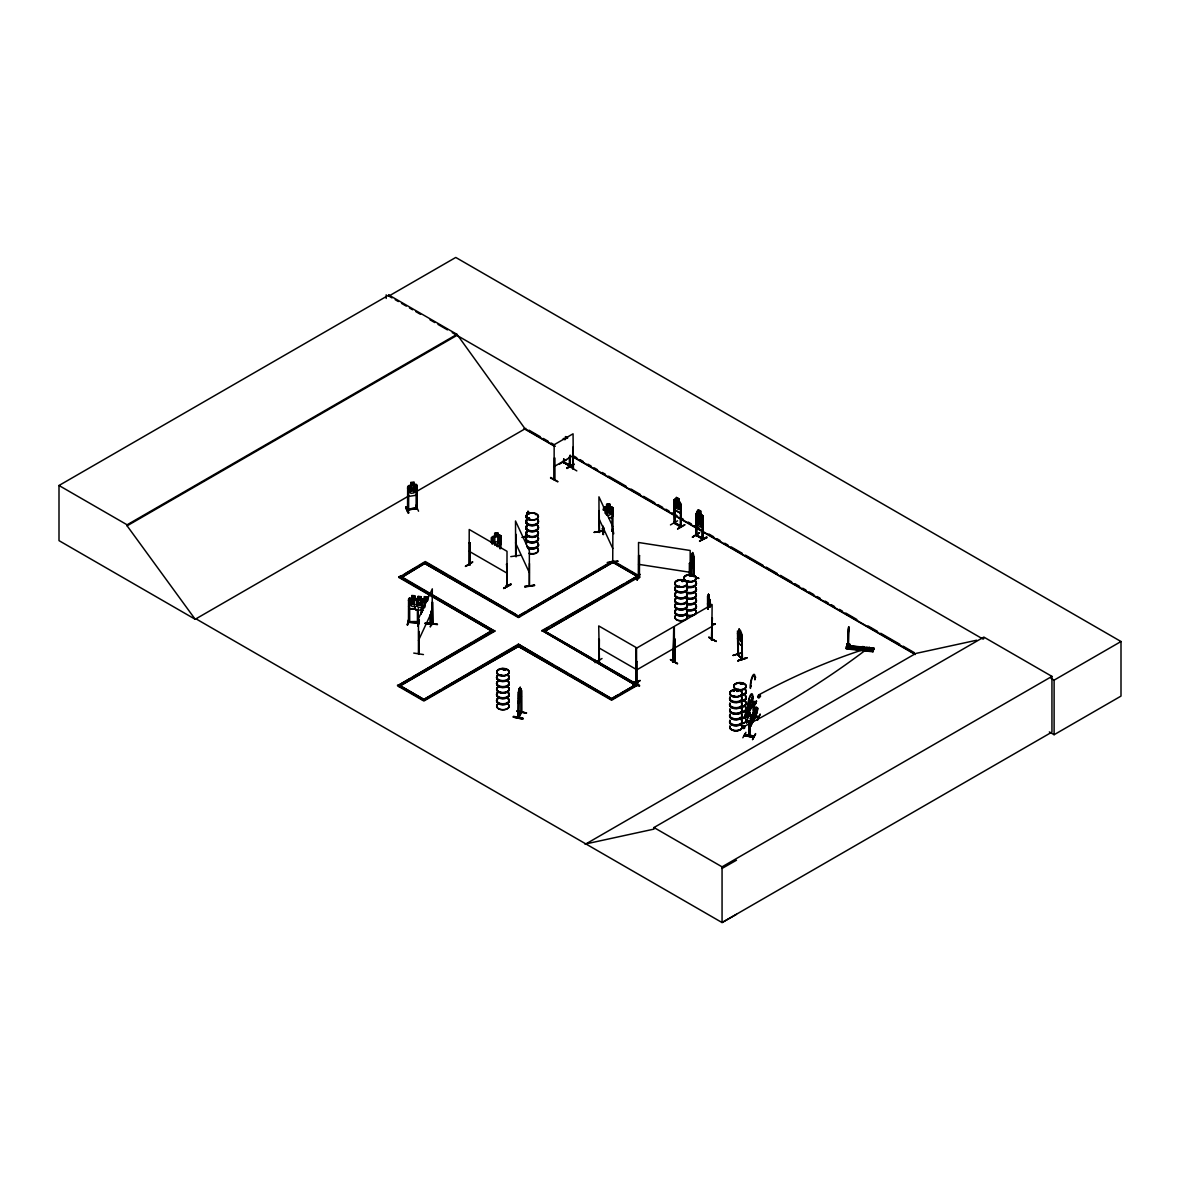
<?xml version="1.0" encoding="UTF-8"?>
<svg xmlns="http://www.w3.org/2000/svg" width="1180" height="1180" viewBox="0 0 1180 1180"><rect width="100%" height="100%" fill="white"/><g stroke="black" fill="none" stroke-linecap="round" stroke-linejoin="round"><path stroke-width="1.5" d="M849.984 645.799L849.984 644.369C845.809 644.192 847.092 645.357 848.287 644.457M848.066 644.663L848.435 644.959M847.992 636.787L848.228 647.171L848.538 627.111M848.833 626.934L847.904 635.681L848.435 647.201L848.759 626.831M749.034 710.98L748.061 710.581L748.99 706.554L747.855 710.434C746.527 709.814 746.158 712.573 747.633 711.437L746.734 715.301L747.855 711.555L748.99 711.245L752.117 704.962M846.65 647.068L846.798 645.032M848.45 644.782L847.269 644.575M756.011 702.69L756.483 701.082L755.495 703.663L756.218 701.038M756.1 702.601L755.495 703.663M748.666 722.426L749.507 720.892L749.034 735.597M749.241 720.847L748.71 736.202L749.034 721.57M753.504 702.852L754.492 702.572L754.226 713.31M846.798 644.56L847.181 643.838L846.709 644.634M748.562 722.411L749.905 721.88L749.639 722.602M497.798 536.723L494.789 537.092M497.916 535.631L499.332 536.384L499.332 541.399L497.753 543.788L494.789 544.246L493.196 542.343L493.196 537.328L494.789 536.192L491.47 537.505L491.514 542.992L491.573 537.52M501.087 543.39L500.999 536.015L500.895 548.582M848.435 629.058L848.656 627.421M418.399 653.691L419.106 652.481L419.106 653.381M418.443 652.938L418.841 653.868L419.033 631.477M432.721 624.058L432.308 602.11L432.396 624.559L432.264 623.158M413.738 653.086L423.443 654.561M863.568 648.484L861.621 647.953M518.079 701.392L518.418 703.516L521 699.283L521.368 696.097M695.802 583.775L695.669 584.365M748.681 716.186L758.283 717.809M748.828 715.832L758.43 717.588L748.828 715.464M848.302 633.218L848.14 636.345M749.374 722.676L749.477 736.335L749.831 722.13L748.902 721.467M753.666 737.352L744.093 735.656L753.799 737.058M513.3 717.057C522.268 716.157 530.026 721.319 513.3 717.086L522.74 718.974M513.477 716.334L522.917 718.31M513.462 716.747L522.902 718.709M873.23 650.932L846.517 647.776L846.252 648.882L872.935 651.788M847.019 646.537L873.864 648.956L848.833 646.433M846.945 643.808L846.901 647.082L847.255 645.49L873.923 648.174L871.209 647.864L870.265 650.711M872.92 651.832L873.185 650.74M873.657 649.546L873.923 648.454M758.224 695.625C758.888 693.117 762.324 696.923 759.419 696.864M550.5 477.959L557.771 481.838M550.662 477.428L557.786 481.499M751.94 706.26L752.56 704.947L747.442 714.711L752.648 705.699L751.837 698.221L752.648 699.356L753.283 696.584L752.87 697.351A8.422 2.05 -79.7 0 0 750.347 695.109A8.422 2.05 -79.7 0 0 747.84 706.628L747.781 707.484L752.604 697.616L752.56 703.265M751.896 706.068L752.353 705.242M751.114 717.47L750.436 718.827L755.362 708.959L755.687 709.755M756.734 713.443L750.436 726.113L750.362 725.272L755.687 716.29L750.878 726.01M848.243 648.469L873.126 651.242L846.458 648.277M847.196 645.991L847.181 643.838M847.24 645.681L846.399 648.44M873.171 650.932L846.517 647.776M873.672 649.546L848.774 646.788M873.908 648.646L849.025 645.873M748.636 705.168L748.017 707.882L747.442 706.687L752.56 697.675L747.442 707.425M527.976 518.345L528.684 517.976M528.847 518.094C526.9 518.109 531.398 518.625 528.847 518.241M535.351 514.377L536.31 514.701M536.31 514.377L535.764 514.082M408.678 598.998L409.622 598.009L408.575 598.953L408.472 622.14M409.43 600.591L408.531 600.517L409.43 600.591L409.386 622.155M408.575 606.151L409.578 608.909L415.714 609.337M414.976 606.653L411.938 606.417L410.316 604.13L410.316 599.115L411.938 598.349L411.85 595.502L415.109 595.767L414.976 598.599L416.614 599.617M411.85 598.186L411.953 595.605M409.578 608.909L408.693 606.092M408.634 619.279L407.218 625.061L409.062 619.249M409.062 618.954L407.705 624.987M408.442 621.58C410.906 621.993 420.744 620.547 417.454 623.114L417.41 610.119M418.354 599.72L417.219 598.614L409.608 598.083M421.157 600.015L422.204 599.071L427.558 599.661L427.573 596.903M417.263 622.48L418.31 622.081M417.705 625.902C419.52 612.14 420.11 625.223 417.705 625.444M417.794 625.828L419.151 620.09M424.431 599.248L422.882 600.178M427.676 599.573L427.691 596.829L424.417 596.638L424.417 599.322L424.535 596.667M425.243 622.966L430.98 623.202L425.198 623.173M429.992 614.824L429.992 623.866M432.19 621.255L430.272 626.964L432.19 621.27M521.044 712.086L521.796 711.57L518.05 717.72L517.976 694.209L519.053 688.81L518.374 717.794L518.802 716.467M521.722 690.566L521.413 712.882L521.265 688.884L521.545 712.853M521.737 712.425L518.492 717.691M741.453 645.372L742.043 643.174M741.601 658.13L742.117 659.502L742.043 636.02C738.842 621.27 746.63 656.803 738.001 641.345L737.603 638.174L737.943 641.404M418 599.115L418 596.431L421.26 596.697L421.127 599.529L423.296 599.706M423.399 610.399L415.729 609.824L414.858 606.992M751.896 698.236L752.648 698.427L752.221 697.528M752.176 697.69L752.324 706.304M750.436 718L756.38 706.982C760.717 709.077 751.542 722.573 753.637 719.874M750.878 718.738L755.687 709.018M522.268 537.446L526.9 536.295M754.433 711.791L753.637 717.086L754.433 716.983C755.849 716.009 759.625 704.135 756.587 709.15L756.262 708.413L750.436 718.827M632.008 681.907C647.112 692.439 635.4 679.562 632.008 681.922M632.332 681.657L639.53 685.757M670.742 659.487L677.497 663.396M501.382 674.96L501.367 674.857M501.603 675.624L500.836 675.24M501.825 675.329L501.102 675.373M503.373 670.004L505.173 669.621M504.288 670.24L503.654 669.473M679.341 586.283L678.928 586.652M679.901 586.357L678.972 586.563M681.598 580.84L683.368 581.017L682.129 581.666M687.97 581.342L688.781 581.017M688.264 581.003L688.53 580.973M690.521 576.032L691.495 575.25L692.291 576.209M691.495 575.25L692.041 576.017L690.802 576.165M734.683 696.067L734.108 696.569L734.86 696.259M734.447 696.274L734.004 696.171M738.061 689.754L738.813 689.651M737.471 691.303L737.367 690.3L737.161 691.303M740.347 684.017L741.837 683.574M740.996 684.341L741.35 683.486M733.163 655.534L742.058 652.835M753.637 701.997L753.474 711.053M753.681 702.218C754.831 701.186 752.191 704.534 753.504 701.938M846.399 646.684L849.113 646.994L846.399 646.684L846.326 648.336L873.112 651.286L873.923 648.174M849.984 644.369L847.196 644.295M849.91 645.726L849.04 648.631L849.113 646.994M861.592 646.802C859.704 654.369 860.913 643.528 864.291 647.378M864.291 647.097L863.347 649.944M869.409 647.953L866.695 647.363L865.751 650.21M744.211 735.42L753.828 737.131L744.255 735.406M516.162 556.562L515.852 534.201L516.176 556.518M599.115 532.46L598.939 496.824L612.774 526.649M599.543 531.561L598.865 531.089L599.366 531.856M612.73 561.739L612.981 507.621L609.824 506.854L609.824 504.17L606.564 504.406L606.564 507.149L605.045 508.241L605.045 513.256M702.13 525.41L696.716 522.209L695.949 519.171L696.657 522.253L702.13 525.41L702.926 523.094M702.926 528.433L702.041 530.69L696.51 527.578L695.787 517.297L696.613 516.707L698.221 517.622L697.115 517.976L697.115 522.991L698.295 525.808L700.492 527.047L701.672 525.557L700.566 516.25L698.147 514.981L698.221 517.799M749.315 712.233L750.2 703.28L750.156 709.578L746.232 716.865L746.571 709.033L749.315 704.18M752.766 720.774L752.663 714.446L753.74 711.835M407.72 493.889L408.693 496.411L416.156 495.246L417.115 492.355M416.156 495.246L417.248 492.414M499.951 546.134L496.913 546.443L500.01 546.134L501.028 543.302M608.172 510.025L605.458 508.123L607.508 511.043L606.122 513.094M613.099 507.636L613.099 514.864L611.904 517.519L608.909 517.814M613.099 514.864L611.977 517.607L608.88 517.666M416.23 507.725L416.26 508.816L416.894 507.592M608.113 510.025L610.916 507.739L608.851 510.97L611.019 514.008L608.202 511.589L605.871 514.421M425.936 602.42L427.735 600.502M432.676 624.014L432.647 602.154M427.676 622.716L437.5 624.323L427.779 622.834M432.087 624.441L432.308 588.85L418.472 618.659L418.443 653.823M638.616 555.559L639.501 555.692L638.616 555.559L638.439 577.61L639.501 577.168M639.737 574.218L637.067 580.191L639.693 574.218M638.616 576.828L639.516 576.681M689.4 563.421L690.271 563.553L689.4 563.421L689.312 575.884M670.461 524.908L677.556 520.808M692.439 537.151L699.519 532.755M405.654 507.282C407.897 505.232 411.009 521.634 405.654 507.282L408.25 512.843M408.693 512.754L406.053 507.179M465.672 566.415L472.782 561.946L465.348 566.297M559.497 464.138L566.606 459.684M418.472 640.489L432.308 610.679M603.157 534.54L602.508 528.316L603.201 534.496M603.629 534.452L602.479 528.316M506.913 586.386L507.017 551.311L469.212 529.481L469.153 564.615L470.068 563.952M470.171 564.851L470.097 542.977L469.212 542.756L470.097 542.977M563.657 462.722L562.949 461.469L563.996 461.778M506.294 586.032L507.326 585.428L506.412 586.106M569.409 465.186C575.221 467.236 553.612 456.955 569.291 465.318M599.189 660.992L598.393 660.313L599.189 660.771M635.548 681.819C637.716 681.701 634.309 682.586 636.359 683.028M635.548 682.615L636.861 683.427L636.802 661.552L635.917 661.788L636.802 661.552M691.79 557.093L692.586 552.535L692.66 555.397M691.849 554.541L692.395 553.435L691.849 555.426M691.495 575.575L690.949 576.076L690.728 559.822L691.76 554.379M691.067 558.288L693.309 553.995L693.619 575.988M691.126 560.913L690.551 575.737M693.368 576.489L693.619 555.972L693.958 576.047M693.707 576.548L693.958 556.031M691.052 569.085C697.616 548.464 690.979 575.309 690.772 566.961L691.156 569.099M695.418 578.053L698.781 578.244L695.418 577.595M674.311 522.135L674.739 522.696M681.214 526.118C664.502 517.268 684.666 528.36 680.55 525.734M674.901 501.471L674.016 501.249L674.193 522.888L681.303 526.959L680.565 504.745L681.037 527.135L681.037 503.654L678.633 501.412M695.905 535.322L703 539.408L703 515.94L696.716 511.545M696.938 534.835L695.905 534.525L696.598 534.982M702.897 539.422L702.454 538.242M702.321 538.272L702.277 539.083L702.277 517.165L703.162 517.4L702.277 517.165M752.663 697.778L751.837 698.781M754.094 702.277L754.138 703.059L754.094 701.377M750.377 712.735L747.545 718.369L749.934 712.735M755.761 703.708L756.483 701.082M753.43 716.098L753.179 702.985M760.082 714.062L757.678 720.125M757.221 719.992L760.186 714.475M742.84 737.766L745.922 732.338M745.273 714.195L749.212 706.953L748.43 712.248L745.244 716.85L746.365 714.903L746.689 717.101L749.212 712.145M745.347 716.865L746.365 710.611M745.436 715.95L745.775 713.738M746.527 721.378L747.53 720.066L746.793 722.676L747.53 720.066M746.527 722.632L747.264 720.007M749.639 736.246L749.905 721.88M755.628 734.034L752.619 739.55M752.486 739.595L755.51 733.606M416.142 599.764L415.095 599.499L413.443 601.741L410.758 599.057L412.794 602.287L410.67 605.325L413.501 602.936M675.299 660.402C673.323 661.7 675.771 659 675.211 661.302L675.211 639.383L674.326 639.619L675.211 639.383M712.44 639L711.673 639.604M863.465 648.646C862.565 645.224 860.25 650.682 863.465 648.425M519.082 688.84L520.262 687.04L520.232 689.872M519.274 688.987L519.938 687.911L519.274 689.887M518.345 692.719L521.014 688.515L520.262 689.725M518.713 695.404L518.772 717.322M518.345 703.369L521.029 699.327M526.486 712.941L517.047 710.994M518.418 716.54L521.044 712.307M750.731 717.47L750.436 726.025L750.731 724.668M554.113 479.832L554.158 444.713L573.067 433.798L573.303 469.035M603.083 531.546L604.19 531.472M613.025 531.103C610.237 531.738 613.63 528.227 612.951 531.089M741.925 658.617L737.456 654.384L742.073 659.443L741.955 637.053L742.427 659.399L737.456 653.646L738.282 653.956M738.282 654.753L737.957 633.041M416.348 508.772L417.13 508.418L407.528 510.114L407.69 486.617L410.861 485.172L409.416 486.455L409.416 491.455L410.994 493.358L413.959 492.901L415.552 490.511L415.552 485.496L413.959 484.847L414.047 482L410.861 482.487L410.891 485.231L410.861 482.487M417.219 507.813L407.439 509.126L408.516 508.949M503.388 669.724L504.185 669.281M505.128 670.181L505.276 669.916M682.232 581.194L681.494 580.973L683.028 581.43M691.259 575.353L691.834 575.486M740.804 683.589L741.63 684.12M736.409 690.787L737.205 690.359M742.176 684.105L740.406 683.928M738.09 691.156L737.515 690.359M418.841 653.794L418.694 631.418M518.743 716.614L518.448 716.924M407.823 486.706L408.752 485.585L416.127 484.42L417.248 485.201L417.115 508.624L417.027 486.603L416.142 486.735L416.142 508.772M554.762 479.818L554.718 457.928M573.377 469.065L573.067 447.058L572.993 468.858M526.767 513.226L528.094 513.905M526.87 513.197L527.401 514.097M609.839 504.244C604.116 501.854 609.042 508.787 604.337 507.238L603.29 508.27L604.381 507.326M749.212 704.268L750.303 703.295M673.028 661.405L673.81 660.948M673.942 661.198L673.972 662.01L673.736 639.958L673.028 662.201L673.987 661.951M712.086 638.808L711.732 640.179L712.13 604.514L674.326 626.344L674.355 661.375M675.167 661.272L674.488 661.626L674.562 639.752M711.407 639.973L712.13 617.789L711.85 640.106M604.234 531.103L603.187 530.749L604.19 530.926M603.187 531.546L604.234 531.678L604.19 530.675M612.037 530.13L612.951 530.292M612.037 509.096L612.981 509.229L612.037 509.096L612.037 530.926L613.04 530.852M741.542 634.56L737.5 631.005L737.869 654.841L737.854 632.495M414.844 599.912L415.832 599.027L423.369 599.558L424.49 600.664L424.387 607.862C426.85 603.836 421.201 595.62 425.375 603.349M516.117 556.503L515.896 555.234M408.619 621.329C410.891 621.609 407.159 620.68 408.516 622.406M528.537 518.61L529.437 518.581M529.525 518.964L528.994 517.976M563.096 438.857L565.427 439.417L565.427 436.556L567.742 437.898M681.037 510.881L680.167 513.123L674.709 509.981L673.987 499.686L676.317 500.069M674.06 499.76L674.842 499.214M753.474 702.528L754.433 702.631M754.079 703.088L753.976 713.384M503.949 669.945L504.907 669.916M738.901 689.504L738.754 689.268M738.769 689.548L738.193 689.784M638.513 576.577L639.501 576.725L544.806 631.212L639.339 575.958L612.951 560.721L518.418 615.975M569.837 466.734L576.814 470.894M696.613 516.707L702.926 521.221L700.566 518.949M696.51 527.578L702.056 530.528M569.615 456.69L569.999 466.336L570.014 455.377M566.725 467.9L573.775 463.784L567.078 468.49M566.754 468.283L574.129 464.433M465.643 566.415L472.384 562.182M507.267 564.438L506.382 564.217M506.309 585.428L507.267 585.442L506.412 585.31M510.763 583.879C488.948 597.154 526.221 576.017 503.698 588.437L510.807 584.292M598.644 660.181L599.071 661.523L598.717 639.177L599.189 661.567L599.366 639.545M602.021 658.514L595 662.644M635.843 683.663L635.887 660.653L636.212 683.751M673.397 662.304L673.972 640.091M711.673 640.165L712.381 617.922M709.15 637.377L716.29 641.433L708.856 637.495M633.055 685.02L640.047 680.476L633.35 685.197M632.996 684.592L640.047 680.506M674.326 661.449L675.299 661.198M196.057 618.866L195.29 619.323L59 540.632L59 485.496L388.869 295.044L456.97 334.353L525.071 428.812L555.308 446.276M388.869 295.044L388.869 296.062L455.76 257.447L1121 641.522L1121 696.097L1054.109 734.712L1049.33 731.939M59 485.496L127.101 524.805L456.97 334.353M736.497 914.323L722.057 922.554L195.969 618.822L195.187 619.264L127.101 525.823L456.97 335.371M195.187 619.264L409.003 495.821M416.953 491.234L525.837 428.37M554.158 466.543L573.067 455.627M398.884 576.755L493.402 632.008L398.884 577.433L425.272 561.518L519.79 616.771M398.884 577.433L400.256 575.958L494.789 631.212L398.884 686.583L494.789 630.533M404.991 573.908L416.009 567.536M419.166 565.722L423.886 562.993L518.418 617.568L614.323 561.518L518.418 616.889L423.886 562.993M674.724 499.155L680.226 502.238M673.987 499.686L674.739 523.492L674.901 508.757M678.559 498.771L676.391 497.518L676.465 500.158L675.226 500.423L675.226 505.438L676.391 508.255L678.559 509.509L679.724 508.034L678.721 498.683L678.721 501.367M673.987 506.884L674.709 509.981M681.214 505.114L680.329 504.893M696.023 535.425L696.76 511.397C699.888 515.35 697.587 505.232 698.354 512.489L697.188 512.71L697.188 517.725L698.354 520.542L700.522 521.796L701.687 520.321L700.522 511.058M397.498 685.108L423.886 700.345L518.418 646.448L423.886 701.023L397.498 685.787L492.031 630.533L474.699 641.212M399.076 684.872L410.109 678.515M413.251 676.686L471.543 643.041M519.997 615.075L524.716 612.346M527.873 610.517L612.951 561.4L614.323 562.196M696.613 513.905L695.979 513.536L696.687 535.779L696.288 534.393M700.596 511.014L700.596 513.698L703 515.94M677.615 528.655L684.754 524.628M684.769 524.982L677.615 529.112M692.483 537.298L699.578 532.755L692.483 536.841M696.569 535.735L696.864 526.501M612.951 699.43L518.418 644.177L422.514 700.227M542.048 630.533L636.581 685.787L542.048 630.533L637.952 575.84M424.092 699.312L439.845 690.226M442.987 688.397L517.047 645.652L611.565 700.227L637.952 684.99L543.434 630.415M542.048 631.212L548.154 627.686M551.311 625.872L562.329 619.5M565.486 617.686L623.778 584.026M626.934 582.212L636.389 576.755M702.203 538.965L702.528 527.947M703.236 538.478L696.687 535.204L703 538.626M699.578 540.942L707.056 537.505L699.622 541M699.578 541.384L706.658 536.841M635.917 670.343L673.736 648.513M674.326 648.174L712.13 626.344M613.143 697.734L617.878 695.005M621.019 693.176L633.63 685.904M517.047 645.652L611.565 699.548L637.952 684.312M585.103 844.379L915.754 653.469L976.671 640.224M585.87 843.921L653.971 829.112L653.971 827.534L983.84 637.082L1051.94 676.391L1051.94 732.101L722.057 922.554L722.057 866.843L1051.94 676.391M983.84 638.66L983.073 639.118L452.22 332.627M1050.952 678.308L1054.109 680.137L1121 641.522M722.057 868.436L736.497 860.205M750.775 726.172L750.819 718.015M408.575 622.155L418.31 622.922M418.251 608.57L418.354 623.129L408.531 622.347M430.833 611.447L430.715 624.235L430.877 611.255M430.862 624.235L425.198 623.733M863.317 648.558L861.548 648.499M418.103 596.52L418.089 599.278L416.481 599.971L416.481 604.986L418.103 607.272L421.142 607.523L422.779 605.502L422.779 600.502L421.142 599.47M674.812 661.066L674.96 639.236M598.762 661.007L599.44 661.42L598.717 625.916L636.522 647.746L636.625 683.205M528.507 518.138L527.976 518.625M529.481 518.846L528.36 519.053M638.616 576.592L639.413 576.681M638.616 577.389L639.59 577.536M691.746 576.224L691.038 576.15M500.984 675.108L501.839 675.196M732.942 655.357L741.866 652.658M739.093 629.014L740.598 630.71L741.202 635.194L740.45 641.507L738.297 636.949L739.093 629.014L739.152 631.846M407.631 509.052L407.439 509.908L416.909 508.418M407.631 509.849L408.604 509.937L408.501 488.122L407.543 488.063L408.501 488.122M417.174 507.872L416.348 507.975M756.38 712.41L755.51 712.646L756.41 708.782L755.288 712.528L754.109 712.941L755.067 713.502L754.109 717.588L756.424 712.469M554.438 479.95L554.467 457.781M529.26 512.99L527.991 511.235L528.035 514.067M526.723 520.336L526.826 513.108L526.752 536.62A6.254 3.614 0 0 0 532.15 541.974A6.254 3.614 0 0 0 537.578 536.561M526.929 535.986L522.106 537.239L526.723 536.118M501.603 692.793L500.954 692.719A6.269 3.614 0 0 1 497.621 687.394M736.659 690.669L737.648 691.038M637.156 579.823L639.737 574.675M604.057 531.457L603.172 531.782L603.29 530.675M604.19 531.723L604.086 527.844M564.261 439.639L565.427 439.417L563.76 438.37M749.934 712.691L747.53 717.912M563.199 462.118L563.199 461.321L563.524 462.678M569.542 464.935L569.866 466.292M703.236 539.186L696.215 535.174L696.23 513.389M599.175 510.601L599.543 532.431M492.208 538.832C490.836 538.36 493.638 541.561 492.208 544.29M499.922 537.608C501.648 536.369 498.417 546.178 499.922 548.523M603.909 530.617L594.101 532.269L603.777 530.735M594.204 532.475L603.895 530.926M510.778 556.621L520.483 555.234M515.675 556.532L515.513 520.985L529.348 550.809L529.378 585.959L529.451 563.509M617.848 561.031C603.216 563.524 604.027 562.668 617.951 561.326M524.731 586.283L534.525 585.428L524.864 586.991M524.731 586.681L534.393 585.088M414.077 484.744L416.127 484.42M407.528 509.318L416.171 508.005M418.546 511.22L415.876 505.261M494.656 536.059L494.656 533.375L497.857 532.947L497.724 535.676L499.966 535.307L492.562 536.531M494.686 533.434L497.827 532.873L497.813 546.473M494.789 542.107L497.753 541.635M708.501 596.977L708.501 594.292L709.652 600.679L709.224 606.918L708 602.139M707.543 596.121L707.631 608.615M709.254 596.151L708.398 594.307M708.207 598.157L708.207 609.072M710.095 601.608L709.903 600L709.947 606.314M710.522 603.128L710.522 606.771M711.983 624.338L715.227 623.881L712.13 625.105M711.983 624.795L715.242 624.264M407.675 510.114L407.764 509.347M604.352 507.312L611.933 506.707M603.187 509.716L604.13 509.849L603.231 509.908M606.682 515.291L609.721 515.085L611.358 512.813L611.358 507.798L609.721 507.017L609.721 504.273M612.037 530.926L612.981 531.059M612.597 528.021L613.748 533.744M562.963 461.542L563.745 461.926M563.273 462.162L570.353 466.159L570.264 455.229M469.935 564.188L469.124 563.775M469.463 564.438L469.463 542.608M504.273 670.314L503.432 669.916M692.557 555.382L693.014 560.367L691.687 565.131L691.229 563.893M408.295 509.745L408.413 487.93M520.129 689.858L520.129 697.911L519.082 699.578L518.536 698.324M603.349 531.767L603.187 526.088M743.489 726.836C739.55 728.488 747.471 729.609 743.489 726.836A1293.841 737.279 9.3 0 0 869.409 647.171M424.52 596.726L427.558 596.977M422.189 599.145L424.535 599.351M414.976 599.484L411.938 599.248L411.938 604.263L414.976 604.499M427.558 600.546L424.52 600.31L426.01 602.434M409.681 608.762L415.67 609.234M425.243 623.542L430.98 623.999M418.089 596.593L421.142 596.785M418.089 599.278C412.189 597.316 414.387 606.55 415.729 609.824M737.043 691.495L738.208 690.757L736.895 690.92M848.435 629.442L848.435 632.392M638.528 564.32L690.182 572.315M429.963 623.335L429.83 624.102M691.657 557.049L691.288 575.973M695.448 577.89L698.678 578.451M747.442 713.974L747.781 714.77M749.315 714.947L758.917 716.658M749.182 715.139L758.799 716.835M745.347 714.18L745.244 716.85M755.687 717.027L755.362 716.231M750.657 718.443L750.628 725.375M744.595 734.329L754.315 736.217M744.61 734.639L754.197 736.379M518.05 701.466L518.315 703.501M526.501 712.971L516.87 711.334M526.339 713.163L516.899 711.201M638.616 577.625L638.528 542.49L690.182 550.485L690.182 576.017M563.022 462.309L570.014 466.292M708.767 637.156L716.29 641.448M388.869 296.062L392.04 297.891M395.212 299.72L398.383 301.549M401.539 303.378L406.289 306.122M409.46 307.951L412.631 309.78M415.803 311.608L420.552 314.352M430.051 319.839L434.8 322.582M437.972 324.411L447.471 329.884M698.265 509.672L700.669 510.97M678.721 498.683L676.317 497.385L676.391 500.202M567.211 438.208L565.81 437.411L565.81 438.296M674.842 509.878L680.182 512.961M529.024 430.199L540.16 436.63M543.346 438.473L548.125 441.231M551.296 443.061L554.482 444.904M573.583 455.923L576.769 457.766M579.955 459.61L583.126 461.439M587.905 464.197L591.091 466.041M594.278 467.87L597.449 469.714M602.228 472.472L605.414 474.301M608.6 476.145L626.108 486.249M630.872 489.007L640.43 494.523M643.601 496.352L654.753 502.783M657.924 504.627L662.703 507.385M665.889 509.214L669.075 511.058M672.261 512.902L677.025 515.645M680.211 517.489L683.397 519.333M688.161 522.076L691.347 523.92M694.533 525.764L699.312 528.522M708.856 534.024L713.635 536.782M716.821 538.626L719.992 540.455M724.771 543.213L727.957 545.057M731.143 546.886L742.279 553.317M745.465 555.161L762.973 565.264M766.144 567.108L777.296 573.539M780.467 575.368L791.618 581.814M794.789 583.643L799.568 586.401M802.754 588.245L805.94 590.074M809.126 591.918L813.89 594.676M817.076 596.505L820.262 598.349M825.027 601.107L828.213 602.936M831.399 604.779L834.585 606.609M839.363 609.367L842.535 611.211M845.721 613.04L856.857 619.485M868.008 625.916L877.551 631.418M880.737 633.262L899.838 644.28M903.01 646.124L914.161 652.555M572.802 456.38L914.972 653.927M524.023 428.665L554.364 446.188M573.524 457.25L915.208 654.517M674.06 523.138L680.949 527.135L680.359 525.985M615.901 563.111L628.512 570.383M631.654 572.197L636.389 574.925M469.212 551.311L507.017 573.141M598.717 647.746L636.522 669.576M426.85 563.111L445.745 574.026M448.901 575.84L459.935 582.212M463.076 584.026L507.194 609.5M510.35 611.314L515.07 614.043M544.998 631.33L590.693 657.702M593.85 659.532L637.952 684.99M403.413 578.451L494.789 631.212M553.081 664.871L518.418 644.177M556.237 666.685L567.255 673.057M570.412 674.872L611.373 698.531M653.971 827.534L722.057 866.843M401.834 686.701L423.886 699.43L400.256 685.787M499.907 535.307L501.087 536.074L499.833 535.337M563.922 462.442L563.922 458.887M680.255 526.752L680.565 504.745M674.016 523.168L673.942 522.239M563.878 462.472L563.671 459.035M507.238 586.209L506.618 564.07M417.219 598.614L418.369 599.661M739.3 629.928L740.199 631.831L739.3 630.813M737.471 633.542L741.999 638.601M693.575 554.482L692.586 555.22L692.69 552.565M528.035 511.382L529.215 513.02M526.192 542.52L526.383 543.139M741.601 659.06L742.382 658.484M674.975 522.475L674.975 523.345M534.525 585.472L534.378 584.705M708.575 595.222L709.077 597.213L708.575 596.106M709.888 600.074L707.823 595.753L707.867 609.131M598.939 518.654L612.774 548.479M515.513 542.815L529.348 572.639M417.027 486.603L416.142 486.735M673.028 662.201L673.736 626.683L635.917 648.513L636.094 683.795M1054.109 680.137L1054.109 734.712M868.451 650.505L869.409 647.673A786.293 462.103 -59.1 0 0 758.578 694.976M758.755 716.968L749.167 715.287M754.492 702.351L754.433 711.216M754.182 736.069L744.61 734.329M753.828 701.318L753.769 702.897M749.507 720.892L749.507 721.806M746.793 721.423L746.793 722.676M738.267 642.053L738.311 654.841M710.183 601.579L710.183 606.815M708.501 594.292L707.971 608.57M702.926 515.94L702.926 539.378M691.465 560.972L691.465 575.53M690.271 563.553L690.271 575.825M674.665 501.618L674.665 523.448M639.501 555.692L639.427 577.772L639.295 576.932M635.194 684.99L611.565 698.634M569.365 456.822L569.365 466.012M521.029 711.953L521.044 712.882M500.025 537.8L500.025 548.715M494.789 533.508L494.789 545.308M469.861 543.11L469.935 564.984M437.352 624.633L427.647 623.173M422.057 608.733L422.057 612.361M422.012 608.924L422.012 612.568M421.157 608.659L421.113 614.308M409.475 600.384L409.534 622.435M407.793 486.647L407.823 493.86M386.199 294.838L386.199 298.452M127.101 524.805L127.101 525.823M695.595 588.392A6.239 3.599 0 0 1 694.297 592.714A6.239 3.599 0 0 1 686.731 593.098M695.684 588.009A6.343 3.658 0 0 1 694.356 592.404A6.343 3.658 0 0 1 686.672 592.803M695.595 593.452A6.239 3.599 0 0 1 694.297 597.773A6.239 3.599 0 0 1 686.731 598.157M695.595 593.083A6.224 3.599 0 0 1 694.283 597.404A6.224 3.599 0 0 1 686.731 597.788M695.684 581.991A6.343 3.658 0 0 1 694.356 586.386A6.343 3.658 0 0 1 686.672 586.77A6.343 3.658 0 0 1 680.742 592.257A6.343 3.658 0 0 1 675.653 586.637M695.595 587.375A6.239 3.599 0 0 1 694.297 591.696A6.239 3.599 0 0 1 686.731 592.095M695.595 582.36A6.239 3.599 0 0 1 694.297 586.681A6.239 3.599 0 0 1 686.731 587.08M695.684 587.699A6.343 3.658 0 0 1 694.356 592.095A6.343 3.658 0 0 1 686.672 592.493A6.239 3.599 0 0 1 680.757 597.876A6.239 3.599 0 0 1 675.742 592.345M695.684 581.681A6.343 3.658 0 0 1 694.356 586.077A6.343 3.658 0 0 1 686.672 586.46A6.239 3.599 0 0 1 680.757 591.859A6.239 3.599 0 0 1 675.742 586.327M695.595 581.356A6.239 3.599 0 0 1 694.297 585.678A6.239 3.599 0 0 1 686.731 586.062M695.595 605.561A6.239 3.599 0 0 1 694.297 609.883A6.239 3.599 0 0 1 686.731 610.267M695.684 605.178A6.343 3.658 0 0 1 694.356 609.573A6.343 3.658 0 0 1 686.672 609.972M695.625 610.385A6.269 3.614 0 0 1 694.312 614.721A6.269 3.614 0 0 1 686.716 615.119M695.595 610.252A6.224 3.599 0 0 1 694.283 614.574A6.224 3.599 0 0 1 686.731 614.957M695.581 593.997A6.21 3.584 0 0 1 694.283 598.304A6.21 3.584 0 0 1 686.745 598.688M695.595 610.621A6.239 3.599 0 0 1 694.297 614.942A6.239 3.599 0 0 1 686.731 615.326M695.625 593.688A6.269 3.614 0 0 1 694.312 598.024A6.269 3.614 0 0 1 686.716 598.408M695.684 599.16A6.343 3.658 0 0 1 694.356 603.555A6.343 3.658 0 0 1 686.672 603.939A6.343 3.658 0 0 1 680.742 609.426A6.343 3.658 0 0 1 675.653 603.806M695.595 604.544A6.239 3.599 0 0 1 694.297 608.865A6.239 3.599 0 0 1 686.731 609.264M695.595 599.529A6.239 3.599 0 0 1 694.297 603.85A6.239 3.599 0 0 1 686.731 604.249M695.684 604.868A6.343 3.658 0 0 1 694.356 609.264A6.343 3.658 0 0 1 686.672 609.662A6.239 3.599 0 0 1 680.757 615.046A6.239 3.599 0 0 1 675.742 609.514M695.684 598.85A6.343 3.658 0 0 1 694.356 603.246A6.343 3.658 0 0 1 686.672 603.629M695.595 598.525A6.239 3.599 0 0 1 694.297 602.847A6.239 3.599 0 0 1 686.731 603.231M686.539 593.614A6.239 3.599 0 0 1 680.757 598.894A6.239 3.599 0 0 1 675.742 593.363M686.627 593.245A6.343 3.658 0 0 1 680.742 598.599A6.343 3.658 0 0 1 675.653 592.98M686.539 598.717A6.224 3.599 0 0 1 680.757 603.968A6.224 3.599 0 0 1 675.757 598.452M686.568 598.452A6.269 3.614 0 0 1 680.757 603.732A6.269 3.614 0 0 1 675.727 598.186M686.627 587.227A6.343 3.658 0 0 1 680.742 592.567A6.343 3.658 0 0 1 675.653 586.962M686.539 587.596A6.239 3.599 0 0 1 680.757 592.861A6.239 3.599 0 0 1 675.742 587.33M686.627 592.935A6.343 3.658 0 0 1 680.742 598.29A6.343 3.658 0 0 1 675.653 592.67M686.539 610.783A6.239 3.599 0 0 1 680.757 616.063A6.239 3.599 0 0 1 675.742 610.532M686.627 610.414A6.343 3.658 0 0 1 680.742 615.768A6.343 3.658 0 0 1 675.653 610.149M686.568 615.621A6.269 3.614 0 0 1 680.757 620.901A6.269 3.614 0 0 1 675.727 615.355M686.539 615.488A6.224 3.599 0 0 1 680.757 620.739A6.224 3.599 0 0 1 675.757 615.223M686.524 599.219A6.21 3.584 0 0 1 680.757 604.47A6.21 3.584 0 0 1 675.771 598.968M686.568 598.894A6.269 3.614 0 0 1 680.757 604.175A6.269 3.614 0 0 1 675.727 598.629M686.627 604.396A6.343 3.658 0 0 1 680.742 609.736A6.343 3.658 0 0 1 675.653 604.116M686.539 604.765A6.239 3.599 0 0 1 680.757 610.03A6.239 3.599 0 0 1 675.742 604.499M686.627 610.104A6.343 3.658 0 0 1 680.742 615.459A6.343 3.658 0 0 1 675.653 609.839M686.539 603.762A6.239 3.599 0 0 1 680.757 609.028A6.239 3.599 0 0 1 675.742 603.496M508.447 682.365A6.239 3.599 0 0 1 502.65 687.645A6.239 3.599 0 0 1 497.636 682.114M507.577 681.214A6.343 3.658 0 0 1 507.592 686.155A6.343 3.658 0 0 1 499.066 686.598A6.343 3.658 0 0 1 497.562 681.73M507.518 686.686A6.269 3.614 0 0 1 507.533 691.583A6.269 3.614 0 0 1 499.111 692.011A6.269 3.614 0 0 1 497.621 687.202M507.518 686.421A6.269 3.614 0 0 1 507.533 691.318A6.269 3.614 0 0 1 499.111 691.746A6.269 3.614 0 0 1 497.621 686.937M507.577 675.181A6.343 3.658 0 0 1 507.592 680.137A6.343 3.658 0 0 1 499.066 680.58A6.343 3.658 0 0 1 497.562 675.698M508.447 681.362A6.239 3.599 0 0 1 502.65 686.627A6.239 3.599 0 0 1 497.636 681.096M508.447 676.347A6.239 3.599 0 0 1 502.65 681.612A6.239 3.599 0 0 1 497.636 676.081M507.577 680.904A6.343 3.658 0 0 1 507.592 685.846A6.343 3.658 0 0 1 499.066 686.288A6.343 3.658 0 0 1 497.562 681.421M507.577 674.872A6.343 3.658 0 0 1 507.592 679.827A6.343 3.658 0 0 1 499.066 680.27A6.343 3.658 0 0 1 497.562 675.388M508.447 675.344A6.239 3.599 0 0 1 502.65 680.609A6.239 3.599 0 0 1 497.636 675.078M508.447 699.534A6.239 3.599 0 0 1 502.65 704.814A6.239 3.599 0 0 1 497.636 699.283M507.577 698.383A6.343 3.658 0 0 1 507.592 703.324A6.343 3.658 0 0 1 499.066 703.767A6.343 3.658 0 0 1 497.562 698.899M507.503 703.826A6.224 3.599 0 0 1 507.518 708.678A6.224 3.599 0 0 1 499.125 709.106A6.224 3.599 0 0 1 497.65 704.327M507.518 703.605A6.269 3.614 0 0 1 507.533 708.501A6.269 3.614 0 0 1 499.111 708.929A6.269 3.614 0 0 1 497.621 704.121M509.126 689.784A6.21 3.584 0 0 1 501.058 693.058A6.21 3.584 0 0 1 497.665 687.719M508.418 687.97A6.21 3.584 0 0 1 508.978 688.855M509.17 689.474A6.269 3.614 0 0 1 501.043 692.778M507.518 686.878A6.269 3.614 0 0 1 509.023 688.545M507.577 692.35A6.343 3.658 0 0 1 507.592 697.306A6.343 3.658 0 0 1 499.066 697.749A6.343 3.658 0 0 1 497.562 692.867M508.447 698.531A6.239 3.599 0 0 1 502.65 703.796A6.239 3.599 0 0 1 497.636 698.265M508.447 693.516A6.239 3.599 0 0 1 502.65 698.781A6.239 3.599 0 0 1 497.636 693.25M507.577 698.073A6.343 3.658 0 0 1 507.592 703.014A6.343 3.658 0 0 1 499.066 703.457A6.343 3.658 0 0 1 497.562 698.59M507.577 692.041A6.343 3.658 0 0 1 507.592 696.997A6.343 3.658 0 0 1 499.066 697.439A6.343 3.658 0 0 1 497.562 692.557M508.447 692.513A6.239 3.599 0 0 1 502.65 697.778A6.239 3.599 0 0 1 497.636 692.247M537.652 526.044A6.343 3.658 0 0 1 532.15 531.546A6.343 3.658 0 0 1 526.663 526.044M537.578 526.428A6.254 3.614 0 0 1 532.15 531.841A6.254 3.614 0 0 1 526.737 526.428M537.549 531.148A6.224 3.599 0 0 1 532.15 536.546A6.224 3.599 0 0 1 526.767 531.148M537.578 531.472A6.269 3.614 0 0 1 532.15 536.9A6.269 3.614 0 0 1 526.723 531.472M537.652 520.026A6.343 3.658 0 0 1 532.15 525.513A6.343 3.658 0 0 1 526.663 520.026M537.578 525.41A6.254 3.614 0 0 1 532.15 530.838A6.254 3.614 0 0 1 526.737 525.41M537.578 520.409A6.254 3.614 0 0 1 532.15 525.823A6.254 3.614 0 0 1 526.737 520.409M537.652 525.734A6.343 3.658 0 0 1 532.15 531.236A6.343 3.658 0 0 1 526.663 525.734M537.652 519.716A6.343 3.658 0 0 1 532.15 525.203A6.343 3.658 0 0 1 526.663 519.716M537.578 519.392A6.254 3.614 0 0 1 532.15 524.805A6.254 3.614 0 0 1 526.737 519.392M537.549 532.047A6.224 3.599 0 0 1 532.15 537.431A6.224 3.599 0 0 1 526.767 532.047M537.578 531.708A6.269 3.614 0 0 1 532.15 537.121A6.269 3.614 0 0 1 526.723 531.708M537.652 537.195A6.343 3.658 0 0 1 532.15 542.682A6.343 3.658 0 0 1 526.663 537.195M537.564 542.594A6.239 3.599 0 0 1 535.278 547.505A6.239 3.599 0 0 1 526.752 546.192M526.133 543.464A6.239 3.599 0 0 1 526.752 542.594M537.564 537.578A6.239 3.599 0 0 1 532.15 542.977A6.239 3.599 0 0 1 526.752 537.578M537.652 542.903A6.343 3.658 0 0 1 535.322 547.918A6.343 3.658 0 0 1 526.663 546.576M526.029 543.788A6.343 3.658 0 0 1 526.663 542.903M537.652 536.885A6.343 3.658 0 0 1 532.15 542.372A6.343 3.658 0 0 1 526.663 536.885M537.578 543.597A6.254 3.614 0 0 1 535.956 548.272A6.254 3.614 0 0 1 527.726 547.948M537.534 548.317A6.21 3.584 0 0 1 536.546 552.638A6.21 3.584 0 0 1 529.053 553.214M537.652 543.213A6.343 3.658 0 0 1 536.015 547.962A6.343 3.658 0 0 1 527.667 547.638M537.549 548.656A6.224 3.599 0 0 1 536.561 552.992A6.224 3.599 0 0 1 529.038 553.567M748.209 705.935A7.036 1.711 -79.7 0 1 750.318 696.318A7.036 1.711 -79.7 0 1 752.412 698.191M741.468 703.442A6.239 3.599 0 0 1 736.482 708.708A6.239 3.599 0 0 1 729.977 704.032M741.556 703.074A6.343 3.658 0 0 1 736.497 708.413A6.343 3.658 0 0 1 729.874 703.663M741.483 708.266A6.269 3.614 0 0 1 736.482 713.546A6.269 3.614 0 0 1 729.948 708.87M741.438 708.148A6.21 3.584 0 0 1 737.294 713.325A6.21 3.584 0 0 1 729.727 709.667M741.556 697.041A6.343 3.658 0 0 1 736.497 702.38A6.343 3.658 0 0 1 729.874 697.646M741.468 702.439A6.239 3.599 0 0 1 736.482 707.69A6.239 3.599 0 0 1 729.977 703.029M741.468 697.409A6.254 3.614 0 0 1 736.482 702.69A6.254 3.614 0 0 1 729.963 698.014M741.556 702.749A6.343 3.658 0 0 1 736.497 708.103A6.343 3.658 0 0 1 729.874 703.354M741.556 696.731A6.343 3.658 0 0 1 736.497 702.071A6.343 3.658 0 0 1 729.874 697.336M741.468 696.407A6.239 3.599 0 0 1 736.482 701.672A6.239 3.599 0 0 1 729.977 696.997M741.468 720.611A6.239 3.599 0 0 1 736.482 725.877A6.239 3.599 0 0 1 729.977 721.201M741.556 720.243A6.343 3.658 0 0 1 736.497 725.582A6.343 3.658 0 0 1 729.874 720.832M741.483 725.435A6.269 3.614 0 0 1 736.482 730.715A6.269 3.614 0 0 1 729.948 726.039M741.438 725.317A6.21 3.584 0 0 1 737.294 730.494A6.21 3.584 0 0 1 729.727 726.836M741.438 709.047A6.21 3.584 0 0 1 737.294 714.21A6.21 3.584 0 0 1 729.727 710.567M741.453 725.656A6.224 3.599 0 0 1 736.482 730.907A6.224 3.599 0 0 1 729.992 726.246M741.483 708.738A6.269 3.614 0 0 1 736.482 714.018A6.269 3.614 0 0 1 729.948 709.327M741.556 714.21A6.343 3.658 0 0 1 736.497 719.549A6.343 3.658 0 0 1 729.874 714.815M741.468 719.608A6.239 3.599 0 0 1 736.482 724.859A6.239 3.599 0 0 1 729.977 720.198M741.468 714.578A6.254 3.614 0 0 1 736.482 719.859A6.254 3.614 0 0 1 729.963 715.183M741.556 719.918A6.343 3.658 0 0 1 736.497 725.272A6.343 3.658 0 0 1 729.874 720.523M741.556 713.9A6.343 3.658 0 0 1 736.497 719.24A6.343 3.658 0 0 1 729.874 714.505M741.468 713.576A6.239 3.599 0 0 1 736.482 718.841A6.239 3.599 0 0 1 729.977 714.166M745.436 696.525A6.239 3.599 0 0 1 741.276 701.702M745.524 696.141A6.343 3.658 0 0 1 741.291 701.422M745.465 701.613A6.269 3.614 0 0 1 741.276 706.82M745.465 701.363A6.269 3.614 0 0 1 741.276 706.569M745.524 690.123A6.343 3.658 0 0 1 741.291 695.389M733.857 690.728A6.343 3.658 0 0 1 734.565 689.858M745.436 695.507A6.239 3.599 0 0 1 741.276 700.699M745.436 690.492A6.239 3.599 0 0 1 741.276 695.684M733.96 691.097A6.239 3.599 0 0 1 734.639 690.241M745.524 695.831A6.343 3.658 0 0 1 741.291 701.112M745.524 689.813A6.343 3.658 0 0 1 741.291 695.079M733.577 691.362A6.343 3.658 0 0 1 734.565 689.548M745.436 689.489A6.239 3.599 0 0 1 741.276 694.681M733.68 691.008A6.239 3.599 0 0 1 734.639 689.223M745.863 716.437A6.239 3.599 0 0 1 741.276 718.871M745.465 718.738A6.269 3.614 0 0 1 741.276 723.945M745.465 718.532A6.269 3.614 0 0 1 741.276 723.738M745.421 702.13A6.21 3.584 0 0 1 741.261 707.292M745.465 701.805A6.269 3.614 0 0 1 741.276 707.012M745.524 707.292A6.343 3.658 0 0 1 741.291 712.558M745.863 715.434A6.239 3.599 0 0 1 741.276 717.868M745.436 707.661A6.239 3.599 0 0 1 741.276 712.853M745.967 715.803A6.343 3.658 0 0 1 741.291 718.281M745.524 706.982A6.343 3.658 0 0 1 741.291 712.248M745.436 706.658A6.239 3.599 0 0 1 741.276 711.85M745.259 716.968A6.343 3.658 0 0 1 741.291 718.591M691.495 558.671L691.465 564.984L692.262 560.81L693.058 561.827L693.029 555.618L692.277 559.571L691.495 558.671M518.817 693.102L518.787 699.43L519.746 695.271L520.705 696.333L520.675 690.108L519.76 694.047L518.817 693.102M709.711 606.653L708.974 602.538C707.69 608.983 708.28 589.277 708.959 601.313L709.401 599.838L709.711 606.653M743.002 726.157C744.374 730.405 746.66 723.989 743.002 726.157M757.619 696.598C759.006 700.846 761.292 694.415 757.619 696.598M755.51 677.158L754.92 679.857L754.743 678.618A7.036 1.667 -80.1 0 0 752.693 676.76A7.036 1.667 -80.1 0 0 750.642 686.391L751.055 685.624L750.421 688.397L750.2 687.232A8.422 2.006 -80.1 0 1 752.648 675.698A8.422 2.006 -80.1 0 1 755.097 677.925L755.51 677.158M679.621 509.008L677.586 505.32C676.819 509.008 673.839 506.102 677.099 504.45L675.639 500.541L677.556 504.111C678.397 500.556 681.17 503.58 678.058 505.025L679.621 509.008M701.569 521.295L699.548 517.607C698.619 521.324 696.008 518.345 699.047 516.737L697.601 512.828L699.504 516.383C700.36 512.843 703.133 515.867 700.005 517.312L701.569 521.295M701.348 526.649L699.298 522.976C698.28 526.619 695.772 523.802 698.796 522.106L697.321 518.212L699.268 521.767C700.124 518.212 702.926 521.221 699.77 522.681L701.348 526.649M415.227 491.618L414.136 491.795L412.454 489.538L409.696 492.576L411.776 489.051L409.785 486.293L412.395 488.343L415.109 485.467L413.089 488.874L415.227 491.618M670.417 659.694L677.541 663.824L670.461 659.664M422.455 606.712L419.623 603.968L416.791 606.343L418.93 603.319L416.894 600.089L419.564 602.774L422.337 600.532L420.272 603.452L422.455 606.712M692.557 556.267L691.687 562.993L692.557 556.267M748.43 708.398L746.586 711.776L746.586 714.284L748.43 710.906L748.43 708.398M756.262 709.755L754.433 713.133L754.433 715.641L756.262 712.263L756.262 709.755M757.413 708.089L757.088 710.301L757.413 708.089M520.129 690.757L519.082 692.424L519.082 697.439L520.129 695.758L520.129 690.757M425.272 563.111L401.643 577.433L425.272 563.111M746.748 657.732L737.825 660.785L746.748 657.732M746.748 658.042L737.869 660.756L746.763 658.086M413.428 482.694L411.525 482.989L411.525 483.889L413.428 483.594L413.428 482.694M413.959 485.747L410.994 486.204L410.994 491.219L413.959 490.762L413.959 485.747M497.223 533.581L495.32 533.876L495.32 534.761L497.223 534.466L497.223 533.581M707.646 603.304L707.808 606.564L707.646 603.304M609.19 504.819L607.228 504.952L607.228 505.851L609.19 505.719L609.19 504.819M609.721 507.916L606.682 508.123L606.682 513.138L609.721 512.931L609.721 507.916M414.446 596.313L412.484 596.151L412.484 597.05L414.446 597.213L414.446 596.313M427.013 597.375L425.066 597.227L425.066 598.113L427.013 598.275L427.013 597.375M420.611 597.183L418.649 597.021L418.649 597.921L420.611 598.083L420.611 597.183M421.142 600.355L418.103 600.104L418.103 605.119L421.142 605.37L421.142 600.355M700.094 516.53L698.693 515.734L700.094 517.43L700.094 516.53M700.492 519.879L698.295 518.639L698.295 523.654L700.492 524.894L700.492 519.879M700.124 511.279L698.737 510.468L700.124 512.179L700.124 511.279M678.176 498.993L676.774 498.196L678.176 499.892L678.176 498.993M700.522 514.642L698.354 513.389L698.354 518.404L700.522 519.657L700.522 514.642M678.559 502.356L676.391 501.102L676.391 506.117L678.559 507.371L678.559 502.356M636.581 575.958L612.951 562.314L636.581 575.958M740.45 634.353L739.049 632.775L739.049 637.79L740.45 639.368L740.45 634.353M529.009 513.182L528.242 512.135L529.009 514.082L529.009 513.182M709.224 599.75L708.428 598.039L709.224 604.765L709.224 599.75M686.731 581.017A6.224 3.599 0 0 0 696.288 578.126A6.224 3.599 0 0 0 687.188 574.793A6.224 3.599 0 0 0 686.731 581.017M686.745 581.519A6.21 3.584 0 0 0 696.288 578.643A6.21 3.584 0 0 0 687.188 575.309A6.21 3.584 0 0 0 686.745 581.519M686.716 581.239A6.269 3.614 0 0 0 696.333 578.348A6.269 3.614 0 0 0 687.173 574.985A6.269 3.614 0 0 0 686.716 581.239M677.674 586.239A6.224 3.599 0 0 0 687.232 583.363A6.224 3.599 0 0 0 678.131 580.029A6.224 3.599 0 0 0 677.674 586.239M677.689 586.755A6.21 3.584 0 0 0 687.217 583.864A6.21 3.584 0 0 0 678.131 580.545A6.21 3.584 0 0 0 677.689 586.755M677.659 586.46A6.269 3.614 0 0 0 687.276 583.554A6.269 3.614 0 0 0 678.117 580.191A6.269 3.614 0 0 0 677.659 586.46M499.553 675.019A6.269 3.614 0 0 0 509.17 672.128A6.269 3.614 0 0 0 500.01 668.765A6.269 3.614 0 0 0 499.553 675.019M499.583 675.506A6.21 3.584 0 0 0 509.126 672.615A6.21 3.584 0 0 0 500.04 669.296A6.21 3.584 0 0 0 499.583 675.506M499.553 675.211A6.269 3.614 0 0 0 509.17 672.305A6.269 3.614 0 0 0 500.01 668.957A6.269 3.614 0 0 0 499.553 675.211M529.024 519.48A6.269 3.614 0 0 0 538.419 516.339A6.269 3.614 0 0 0 529.024 513.212A6.269 3.614 0 0 0 529.024 519.48M529.038 519.79A6.224 3.599 0 0 0 538.39 516.678A6.224 3.599 0 0 0 529.038 513.551A6.224 3.599 0 0 0 529.038 519.79M732.588 696.067A6.224 3.599 0 0 0 742.161 693.176A6.224 3.599 0 0 0 733.046 689.843A6.224 3.599 0 0 0 732.588 696.067M732.603 696.569A6.21 3.584 0 0 0 742.146 693.693A6.21 3.584 0 0 0 733.046 690.359A6.21 3.584 0 0 0 732.603 696.569M732.574 696.303A6.269 3.614 0 0 0 742.191 693.398A6.269 3.614 0 0 0 733.031 690.034A6.269 3.614 0 0 0 732.574 696.303M736.556 689.179A6.269 3.614 0 0 0 746.173 686.273A6.269 3.614 0 0 0 737.013 682.925A6.269 3.614 0 0 0 736.556 689.179M736.586 689.651A6.21 3.584 0 0 0 746.114 686.775A6.21 3.584 0 0 0 737.028 683.441A6.21 3.584 0 0 0 736.586 689.651M736.556 689.371A6.269 3.614 0 0 0 746.173 686.48A6.269 3.614 0 0 0 737.013 683.117A6.269 3.614 0 0 0 736.556 689.371"/></g></svg>
